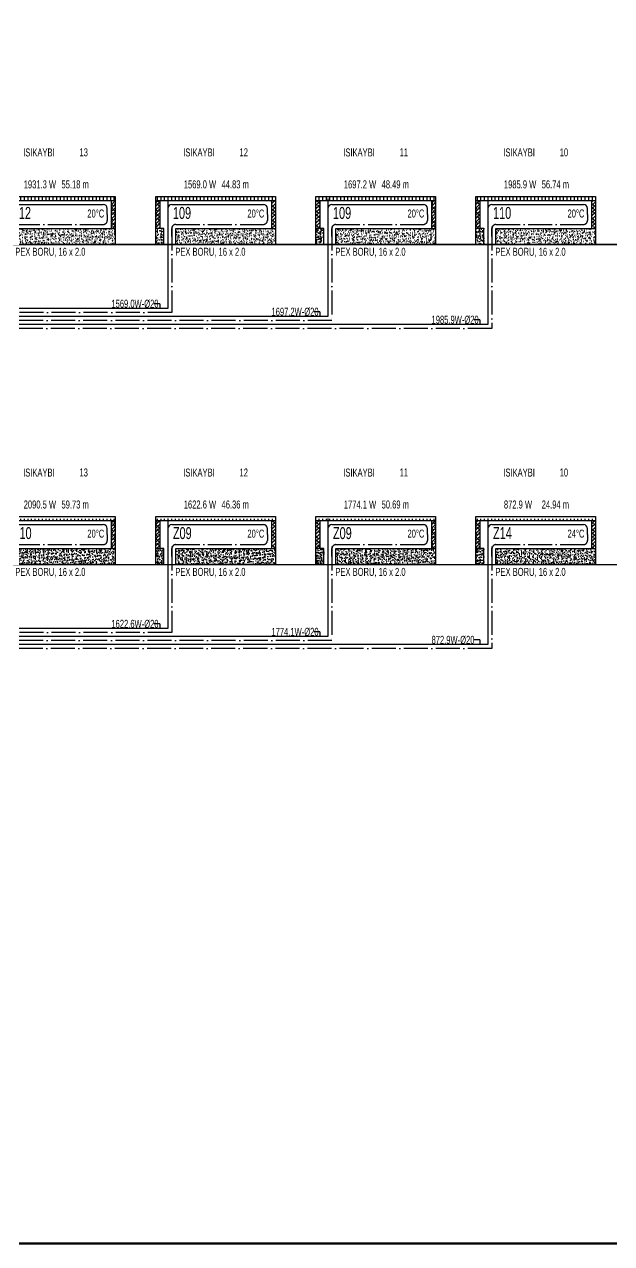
# Model space of a CAD drawing. Header units: centimetres. Extents: x 252602 to 265542, y -444050 to -441150.
# Drawn here: x 262560 to 263294, y -444050 to -442527 of the extents above; entities that cross this region are included whole.
import ezdxf
from ezdxf.enums import TextEntityAlignment as Align

# ---------------------------------------------------------------- set-up
doc = ezdxf.new("R2010")
doc.units = ezdxf.units.CM
doc.linetypes.add('ROTAS_ISITMA_DONUS', pattern=[40, 30, -5, 0, -5])
for name, color, linetype in [('ROTAS-ISITMA-CAP', 41, 'Continuous'), ('ROTAS-ISITMA-DONUS-BORU', 30, 'ROTAS_ISITMA_DONUS'), ('ROTAS-ISITMA-GIDIS-BORU', 10, 'Continuous'), ('ROTAS-ISITMA-SEMA-DETAY', 7, 'Continuous'), ('ROTAS-SEMA-KAT-BANDI', 7, 'Continuous')]:
    doc.layers.add(name, color=color, linetype=linetype)
doc.layers.add('ROTAS-PAFTA', color=7, linetype='Continuous', lineweight=50)
doc.styles.add('ROTAS-YAZI', font='arial.ttf')
pattern_1 = [(50, (-135697.04, 398449.737), (7.17260183, -0.62752135), [0.75, -8.25]), (355, (-135697.04, 398449.737), (-1.38751334, 7.52192134), [0.6, -6.6]), (100.4514445, (-135696.442, 398449.6846), (5.78508847, 6.89439991), [0.63740192, -7.01142112]), (46.1842, (-135697.04, 398451.737), (10.6724133, -1.6551928), [1.125, -12.375]), (96.6356355, (-135696.15, 398451.599), (9.34661946, 9.741186), [0.95610342, -10.5171376]), (351.184164, (-135697.04, 398451.737), (9.34661945, 9.741186), [0.9, -9.9]), (21, (-135696.04, 398451.237), (5.96907052, -4.02618891), [0.75, -8.25]), (326, (-135696.04, 398451.237), (2.43315332, 7.25150045), [0.6, -6.6]), (71.4514447, (-135695.5425, 398450.9014), (8.40222377, 3.22531153), [0.6374019, -7.01142112]), (37.5, (-135697.04, 398449.737), (0.121598553, 3.328938538), [0, -6.52, 0, -6.7, 0, -6.625]), (7.5, (-135697.04, 398449.737), (2.630695374, 3.94411712), [0, -3.82, 0, -6.37, 0, -2.525]), (327.5, (-135699.27, 398449.737), (5.338224362, -0.225548717), [0, -2.5, 0, -7.8, 0, -10.35]), (317.5, (-135700.27, 398449.737), (5.831861693, 1.001049823), [0, -3.25, 0, -5.18, 0, -7.35])]
pattern_2 = [(45, (-135697.04, 398444.737), (-2.209708691, 2.209708691), []), (135, (-135697.04, 398444.737), (-6.629126074, 2.209708691), [7.8125, -4.6875])]

# ---------------------------------------------------------------- blocks, each defined once
blk = doc.blocks.new('ROTAS-YI-DEVRE-PANELI')
h = blk.add_hatch()
h.set_pattern_fill('ACAD_ISO08W100', scale=0.898129, angle=90, style=0)
h.set_pattern_definition([(90, (-135697.04, 398444.737), (-4.49064449, 3e-16), [21.55509356, -2.6943867, 5.38877339, -2.6943867])])
h.paths.add_polyline_path([(129.3, 55), (129.3, 60), (-20, 60), (-20, 55)])
h = blk.add_hatch()
h.set_pattern_fill('ANSI38', color=15, scale=25, style=0)
h.set_pattern_definition(pattern_2)
h.paths.add_polyline_path([(-20, 20), (-15, 20), (-15, 55), (-20, 55)])
h = blk.add_hatch()
h.set_pattern_fill('ANSI38', color=15, scale=25, style=0)
h.set_pattern_definition(pattern_2)
h.paths.add_polyline_path([(124.3, 20), (129.3, 20), (129.3, 55), (124.3, 55)])
h = blk.add_hatch()
h.set_pattern_fill('AR-CONC', color=15, style=0)
h.set_pattern_definition(pattern_1)
h.paths.add_polyline_path([(-20, 0), (-10, 0), (-10, 20), (-15, 20), (-20, 20)])
h = blk.add_hatch()
h.set_pattern_fill('AR-CONC', color=15, style=0)
h.set_pattern_definition(pattern_1)
h.paths.add_polyline_path([(5, 20), (5, 0), (129.3, 0), (129.3, 20)])
at = {"color": 7}
for p, q in [((-20, 55), (129.3, 55)), ((-15, 55), (-15, 20)), ((124.3, 55), (124.3, 20))]:
    blk.add_line(p, q, dxfattribs=at)
for points in [[(-10, 0), (-20, 0), (-20, 60), (129.3, 60), (129.3, 0), (5, 0), (5, 20), (129.3, 20)], [(-10, 0), (-10, 20), (-15, 20), (-20, 20)]]:
    blk.add_lwpolyline(points, dxfattribs=at)
at = {"layer": 'ROTAS-ISITMA-DONUS-BORU'}
for p, q in [((119.3, 37.5), (119.3, 30)), ((0, 10), (0, 20)), ((5, 25), (114.3, 25))]:
    blk.add_line(p, q, dxfattribs=at)
for centre, start, end in [((5, 20), 90, 180), ((114.3, 30), -90, 0)]:
    blk.add_arc(centre, 5, start, end, dxfattribs=at)
at = {"layer": 'ROTAS-ISITMA-GIDIS-BORU'}
for p, q in [((0, 50), (114.3, 50)), ((119.3, 37.5), (119.3, 45))]:
    blk.add_line(p, q, dxfattribs=at)
for centre, start, end in [((0, 45), 90, 180), ((114.3, 45), 0, 90)]:
    blk.add_arc(centre, 5, start, end, dxfattribs=at)
at = {"color": 2, "style": 'ROTAS-YAZI', "width": 0.65}
for tag, p, height in [('ISIKAYBI', (14.2, 110), 10), ('YER', (14.9, 70.1), 10), ('NO', (1.3, 31.9), 15), ('DERECE', (94.4, 33.7), 10), ('BORU', (4.3, -14.1), 10)]:
    blk.add_attdef(tag, p, '', height=height, dxfattribs=at)
for tag, p in [('NO1', (84.6, 110.1)), ('UZ', (62.1, 70.1))]:
    blk.add_attdef(tag, p, '', height=10, rotation=360, dxfattribs=at)
blk.add_attdef('MAHAL', text='', height=10, dxfattribs=at).set_placement((15, 95), align=Align.MIDDLE_LEFT)
blk = doc.blocks.new('ROTAS-YI-HAT-ETIKETI')
at = {"color": 41}
for q in [(-7.5, 6), (0, 0)]:
    blk.add_line((0, 6), q, dxfattribs=at)
at = {"color": 41, "style": 'ROTAS-YAZI', "width": 0.65}
blk.add_attdef('CAP', (-60.5, 1), '', height=10, dxfattribs=at)

msp = doc.modelspace()

# ---------------------------------------------------------------- linework, layer by layer
at = {"layer": 'ROTAS-ISITMA-DONUS-BORU'}
for points in [[(263144.4, -442779.1), (263144.4, -442906.6), (261254.4, -442906.6), (261254.4, -442782)], [(262944.4, -442779.1), (262944.4, -442896.6), (261264.4, -442896.6), (261264.4, -442782)], [(262744.4, -442779.1), (262744.4, -442886.6), (261274.4, -442886.6), (261274.4, -442782)], [(263144.4, -443179.1), (263144.4, -443306.6), (261254.4, -443306.6), (261254.4, -443182)], [(262944.4, -443179.1), (262944.4, -443296.6), (261264.4, -443296.6), (261264.4, -443182)], [(262744.4, -443179.1), (262744.4, -443286.6), (261274.4, -443286.6), (261274.4, -443182)]]:
    msp.add_lwpolyline(points, dxfattribs=at)
at = {"layer": 'ROTAS-ISITMA-GIDIS-BORU'}
for points in [[(263139.4, -442744.1), (263139.4, -442901.6), (261259.4, -442901.6), (261259.4, -442782)], [(262939.4, -442744.1), (262939.4, -442891.6), (261269.4, -442891.6), (261269.4, -442782)], [(262739.4, -442744.1), (262739.4, -442881.6), (261279.4, -442881.6), (261279.4, -442782)], [(263139.4, -443144.1), (263139.4, -443301.6), (261259.4, -443301.6), (261259.4, -443182)], [(262939.4, -443144.1), (262939.4, -443291.6), (261269.4, -443291.6), (261269.4, -443182)], [(262739.4, -443144.1), (262739.4, -443281.6), (261279.4, -443281.6), (261279.4, -443182)]]:
    msp.add_lwpolyline(points, dxfattribs=at)
at = {"layer": 'ROTAS-PAFTA'}
msp.add_lwpolyline([(258850, -444050), (265542.4, -444050), (265542.4, -441150), (258850, -441150)], close=True, dxfattribs=at)
at = {"layer": 'ROTAS-SEMA-KAT-BANDI', "color": 7}
for points in [[(258914.4, -442801.6), (265454.4, -442801.6), (265454.4, -442401.6), (258914.4, -442401.6)], [(258914.4, -443201.6), (265454.4, -443201.6), (265454.4, -442801.6), (258914.4, -442801.6)]]:
    msp.add_lwpolyline(points, close=True, dxfattribs=at)

# ---------------------------------------------------------------- block references
at = {"layer": 'ROTAS-ISITMA-CAP'}
for p, values in [((262729.4, -442881.6), {'CAP': '1569.0W-%%C20'}), ((262929.4, -442891.6), {'CAP': '1697.2W-%%C20'}), ((263129.4, -442901.6), {'CAP': '1985.9W-%%C20'}), ((262729.4, -443281.6), {'CAP': '1622.6W-%%C20'}), ((262929.4, -443291.6), {'CAP': '1774.1W-%%C20'}), ((263129.4, -443301.6), {'CAP': '872.9W-%%C20'})]:
    msp.add_blockref('ROTAS-YI-HAT-ETIKETI', p, dxfattribs=at).add_auto_attribs(values)
at = {"layer": 'ROTAS-ISITMA-SEMA-DETAY'}
for p, values in [((262544.4, -442801.6), {'NO': '112', 'DERECE': '20%%DC', 'UZ': '55.18 m', 'NO1': '13', 'BORU': 'PEX BORU, 16 x 2.0', 'YER': '1931.3 W', 'ISIKAYBI': 'ISIKAYBI'}), ((262744.4, -442801.6), {'NO': '109', 'DERECE': '20%%DC', 'UZ': '44.83 m', 'NO1': '12', 'BORU': 'PEX BORU, 16 x 2.0', 'YER': '1569.0 W', 'ISIKAYBI': 'ISIKAYBI'}), ((262944.4, -442801.6), {'NO': '109', 'DERECE': '20%%DC', 'UZ': '48.49 m', 'NO1': '11', 'BORU': 'PEX BORU, 16 x 2.0', 'YER': '1697.2 W', 'ISIKAYBI': 'ISIKAYBI'}), ((263144.4, -442801.6), {'NO': '110', 'DERECE': '20%%DC', 'UZ': '56.74 m', 'NO1': '10', 'BORU': 'PEX BORU, 16 x 2.0', 'YER': '1985.9 W', 'ISIKAYBI': 'ISIKAYBI'}), ((262544.4, -443201.6), {'NO': 'Z10', 'DERECE': '20%%DC', 'UZ': '59.73 m', 'NO1': '13', 'BORU': 'PEX BORU, 16 x 2.0', 'YER': '2090.5 W', 'ISIKAYBI': 'ISIKAYBI'}), ((262744.4, -443201.6), {'NO': 'Z09', 'DERECE': '20%%DC', 'UZ': '46.36 m', 'NO1': '12', 'BORU': 'PEX BORU, 16 x 2.0', 'YER': '1622.6 W', 'ISIKAYBI': 'ISIKAYBI'}), ((262944.4, -443201.6), {'NO': 'Z09', 'DERECE': '20%%DC', 'UZ': '50.69 m', 'NO1': '11', 'BORU': 'PEX BORU, 16 x 2.0', 'YER': '1774.1 W', 'ISIKAYBI': 'ISIKAYBI'}), ((263144.4, -443201.6), {'NO': 'Z14', 'DERECE': '24%%DC', 'UZ': '24.94 m', 'NO1': '10', 'BORU': 'PEX BORU, 16 x 2.0', 'YER': '872.9 W', 'ISIKAYBI': 'ISIKAYBI'})]:
    msp.add_blockref('ROTAS-YI-DEVRE-PANELI', p, dxfattribs=at).add_auto_attribs(values)

doc.saveas('drawing.dxf')
